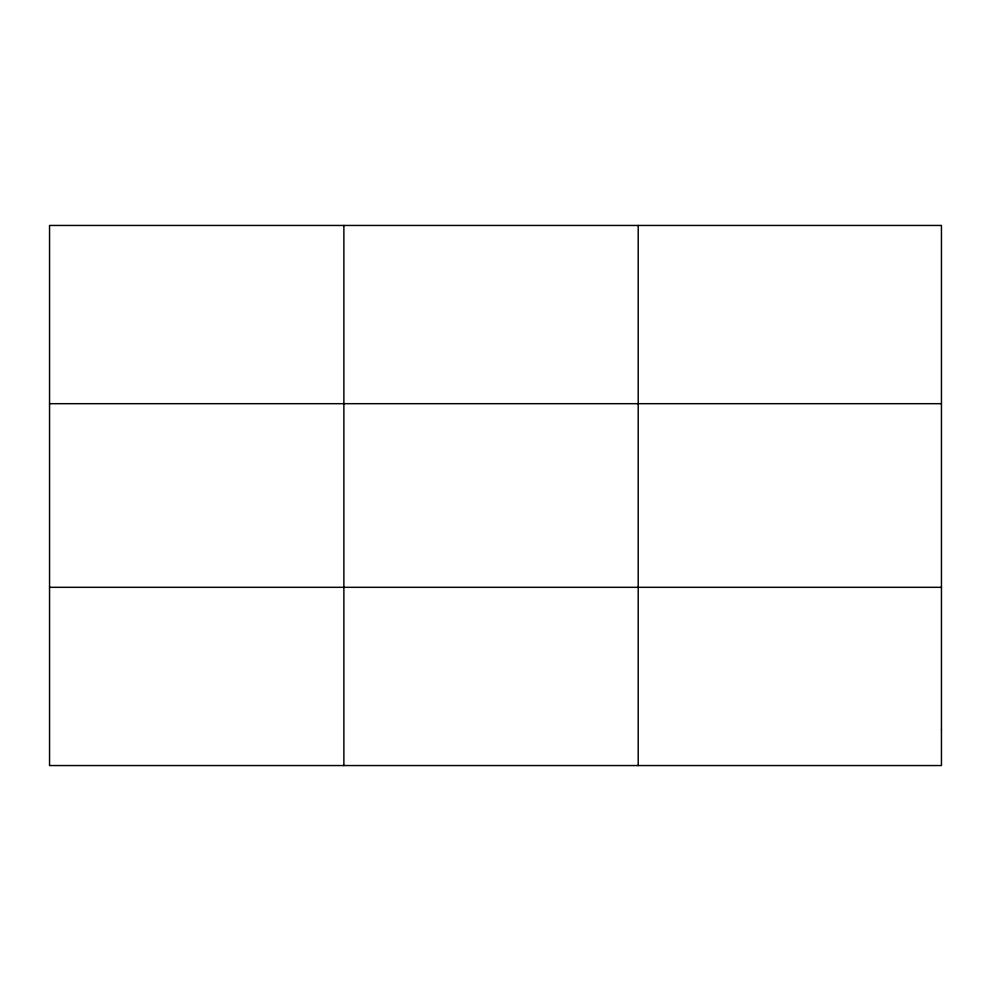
<?xml version="1.0" encoding="UTF-8"?>
<svg xmlns="http://www.w3.org/2000/svg" width="991" height="991" viewBox="0 0 991 991"><rect width="100%" height="100%" fill="white"/><g stroke="black" fill="none" stroke-linecap="round" stroke-linejoin="round"><path stroke-width="1.49" d="M343.877 225.453L343.877 765.548M638.204 225.453L638.204 765.548M49.55 403.684L941.45 403.684M49.55 587.316L941.45 587.316M941.45 729.896L941.45 765.548L49.55 765.548L49.55 225.453L941.45 225.453L941.45 729.896"/></g></svg>
